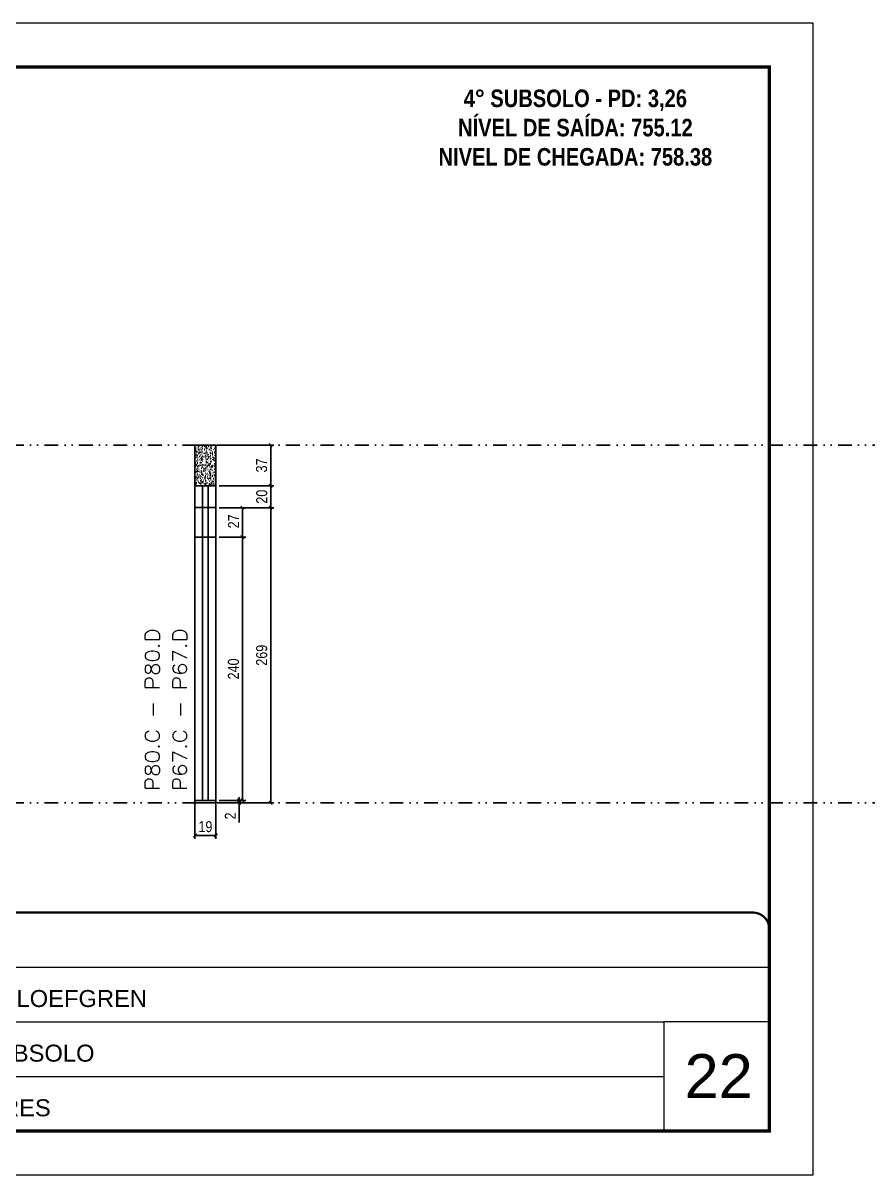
# Model space of a CAD drawing. Header units: millimetres. Extents: x 13777 to 27878, y -21631 to 6985.
# Drawn here: x 16777 to 17547, y 192 to 1242 of the extents above; entities that cross this region are included whole.
import ezdxf

# ---------------------------------------------------------------- set-up
doc = ezdxf.new("R2010")
doc.units = ezdxf.units.MM
for name, pattern in [('CONTINUO', [0]), ('DASHED', [0.75, 0.5, -0.25]), ('DIVIDE2', [0.625, 0.25, -0.125, 0, -0.125, 0, -0.125])]:
    doc.linetypes.add(name, pattern=pattern)
for name, color, linetype, lineweight in [('CARIMBO', 255, 'Continuous', 9), ('Folhas', 255, 'Continuous', 9), ('SARRAFO DE PRESSAO', 251, 'DASHED', 9), ('Texto Seção', 7, 'Continuous', 15)]:
    doc.layers.add(name, color=color, linetype=linetype, lineweight=lineweight)
for name, color, linetype in [('COTA', 241, 'Continuous'), ('NOMENCLATURA', 7, 'Continuous'), ('Nível', 160, 'Continuous'), ('Painéis', 200, 'Continuous'), ('SARR_2.2x7', 40, 'Continuous')]:
    doc.layers.add(name, color=color, linetype=linetype)
doc.styles.add('ARIAL', font='arial.ttf')
doc.styles.add('COTA TECNICA', font='techl___.ttf', dxfattribs={"height": 10})
doc.styles.add('COTA TECNICA-50', font='techl___.ttf', dxfattribs={"height": 10})
doc.styles.add('REGUA-120', font='ROMANS.shx', dxfattribs={"height": 15})
doc.styles.add('ROMANC', font='techb___.ttf', dxfattribs={"height": 2.5})
doc.styles.add('Tecnologia', font='')
doc.styles.get('Tecnologia').set_extended_font_data('Forgotten Futurist')
doc.dimstyles.new('COTA PAINEL-50', dxfattribs={"dimtxt": 10, "dimasz": 3, "dimexe": 3, "dimexo": 3, "dimgap": 3, "dimtad": 1, "dimdec": 1, "dimzin": 12, "dimdsep": 46, "dimtxsty": 'COTA TECNICA-50', "dimblk1": 'OBLIQUE', "dimblk2": 'OBLIQUE', "dimsah": 1, "dimcen": 0.9, "dimclrd": 4, "dimclre": 4, "dimclrt": 240, "dimadec": 1, "dimazin": 3, "dimtfac": 1, "dimtdec": 1, "dimtmove": 0, "dimatfit": 3, "dimfxl": 1, "dimtolj": 1, "dimtzin": 12, "dimarcsym": 0})
doc.dimstyles.new('PAINEL', dxfattribs={"dimtxt": 10, "dimasz": 3, "dimexe": 3, "dimexo": 3, "dimgap": 3, "dimtad": 1, "dimdec": 1, "dimzin": 12, "dimdsep": 46, "dimtxsty": 'COTA TECNICA', "dimblk1": 'OBLIQUE', "dimblk2": 'OBLIQUE', "dimsah": 1, "dimcen": 0.9, "dimclrd": 4, "dimclre": 4, "dimclrt": 240, "dimadec": 1, "dimazin": 3, "dimtfac": 1, "dimtdec": 1, "dimtmove": 0, "dimatfit": 3, "dimfxl": 1, "dimtolj": 1, "dimtzin": 12, "dimarcsym": 0})

# ---------------------------------------------------------------- blocks, each defined once
blk = doc.blocks.new('9999999999')
at = {"color": 30, "linetype": 'CONTINUO'}
for p, q in [((98564.6, 34230.2), (98564.6, 34429.4)), ((98564.6, 34379.6), (99584, 34379.6)), ((98564.6, 34329.8), (99488, 34329.8)), ((99584, 34329.8), (99488, 34329.8)), ((99488, 34329.8), (99488, 34230.2)), ((98564.6, 34280), (99488, 34280))]:
    blk.add_line(p, q, dxfattribs=at)
at = {"color": 30, "linetype": 'CONTINUO', "const_width": 2}
blk.add_lwpolyline([(99584, 34230.2), (99584, 34414.4, 0.414214), (99569, 34429.4), (98229, 34429.4, 0.414214), (98214, 34414.4), (98214, 34245.2, 0.414214), (98229, 34230.2), (99584, 34230.2)], format="xyb", dxfattribs=at)
at = {"layer": 'Folhas'}
blk.add_lwpolyline([(98139, 34190.2), (99624, 34190.2), (99624, 35240.2), (98139, 35240.2)], close=True, dxfattribs=at)
at = {"layer": 'Folhas', "color": 30, "const_width": 3}
blk.add_lwpolyline([(98214, 34230.2), (99584, 34230.2), (99584, 35200.2), (98214, 35200.2)], close=True, dxfattribs=at)
at = {"color": 7, "linetype": 'Continuous', "ltscale": 5, "style": 'ARIAL'}
for s, height, p in [('SKR', 15.48, (98837.7, 34393.1)), ('LEAF LOEFGREN', 15.483, (98837.7, 34343.3)), ('4° SUBSOLO', 15.48, (98837.7, 34293.5)), ('NOVA SISTEMAS CONSTRUTIVOS', 11.059, (98263.2, 34267.2)), ('PILARES', 15.48, (98837.7, 34243.7))]:
    blk.add_text(s, height=height, dxfattribs=at).set_placement(p)
at = {"layer": 'Folhas', "color": 7, "style": 'Tecnologia', "width": 1.5}
for s, p in [('CLIENTE:', (98573.7, 34397.2)), ('OBRA:', (98573.7, 34347.3)), ('PAVIMENTO:', (98573.7, 34297.5)), ('PROJETO:', (98573.7, 34247.7))]:
    blk.add_text(s, height=14, dxfattribs=at).set_placement(p)
blk = doc.blocks.new('_Oblique')
at = {"color": 0, "linetype": 'ByBlock', "lineweight": -2}
blk.add_line((-0.5, -0.5), (0.5, 0.5), dxfattribs=at)
blk = doc.blocks.new('*D608')
at = {"layer": 'COTA', "color": 4, "lineweight": -2, "transparency": 16777216}
for p, q in [((16933.5, 530.1), (16933.5, 498.2)), ((16952.5, 530.1), (16952.5, 498.2)), ((16933.5, 501.2), (16952.5, 501.2))]:
    blk.add_line(p, q, dxfattribs=at)
at = {"layer": 'Defpoints', "color": 0, "transparency": 16777216}
for p in [(16933.5, 533.1), (16952.5, 533.1), (16952.5, 501.2)]:
    blk.add_point(p, dxfattribs=at)
at = {"layer": 'COTA', "color": 4, "lineweight": -2, "transparency": 16777216, "xscale": 3, "yscale": 3, "zscale": 3, "rotation": 180}
blk.add_blockref('_Oblique', (16933.5, 501.2), dxfattribs=at)
at = {"layer": 'COTA', "color": 4, "lineweight": -2, "transparency": 16777216, "xscale": 3, "yscale": 3, "zscale": 3}
blk.add_blockref('_Oblique', (16952.5, 501.2), dxfattribs=at)
at = {"layer": 'COTA', "color": 240, "transparency": 16777216, "insert": (16943, 509.3), "char_height": 10, "attachment_point": 5, "style": 'COTA TECNICA'}
blk.add_mtext('\\A1;19', dxfattribs=at)
blk = doc.blocks.new('*D609')
at = {"layer": 'COTA', "color": 4, "lineweight": -2, "transparency": 16777216}
for p, q in [((16973.7, 533.1), (16973.7, 536.1)), ((16955.5, 533.1), (16976.7, 533.1)), ((16955.5, 531.1), (16976.7, 531.1)), ((16973.7, 533.1), (16973.7, 531.1)), ((16973.7, 531.1), (16973.7, 513))]:
    blk.add_line(p, q, dxfattribs=at)
at = {"layer": 'Defpoints', "color": 0, "transparency": 16777216}
for p in [(16952.5, 533.1), (16952.5, 531.1), (16973.7, 533.1)]:
    blk.add_point(p, dxfattribs=at)
at = {"layer": 'COTA', "color": 4, "lineweight": -2, "transparency": 16777216, "xscale": 3, "yscale": 3, "zscale": 3}
for p, rotation in [((16973.7, 533.1), 270), ((16973.7, 531.1), 90)]:
    blk.add_blockref('_Oblique', p, dxfattribs=dict(at, rotation=rotation))
at = {"layer": 'COTA', "color": 240, "transparency": 16777216, "insert": (16965.7, 519.1), "char_height": 10, "attachment_point": 5, "rotation": 90, "style": 'COTA TECNICA-50'}
blk.add_mtext('\\A1;2', dxfattribs=at)
blk = doc.blocks.new('*D611')
at = {"layer": 'COTA', "color": 4, "linetype": 'ByBlock', "lineweight": -2, "transparency": 16777216}
for p, q in [((16955.5, 857.1), (17005.5, 857.1)), ((17002.5, 857.1), (17002.5, 820.1)), ((16955.5, 820.1), (17005.5, 820.1))]:
    blk.add_line(p, q, dxfattribs=at)
at = {"layer": 'Defpoints', "color": 0, "linetype": 'ByBlock', "transparency": 16777216}
for p in [(16952.5, 857.1), (16952.5, 820.1), (17002.5, 820.1)]:
    blk.add_point(p, dxfattribs=at)
at = {"layer": 'COTA', "color": 4, "linetype": 'ByBlock', "lineweight": -2, "transparency": 16777216, "xscale": 3, "yscale": 3, "zscale": 3}
for p, rotation in [((17002.5, 857.1), 90), ((17002.5, 820.1), 270)]:
    blk.add_blockref('_Oblique', p, dxfattribs=dict(at, rotation=rotation))
at = {"layer": 'COTA', "color": 240, "linetype": 'ByBlock', "transparency": 16777216, "insert": (16994.2, 838.6), "char_height": 10, "attachment_point": 5, "rotation": 90, "style": 'COTA TECNICA'}
blk.add_mtext('\\A1;37', dxfattribs=at)
blk = doc.blocks.new('*D610')
at = {"layer": 'COTA', "color": 4, "lineweight": -2, "transparency": 16777216}
for p, q in [((16955.5, 800.1), (17005.5, 800.1)), ((17002.5, 531.1), (17002.5, 800.1)), ((16955.5, 531.1), (17005.5, 531.1))]:
    blk.add_line(p, q, dxfattribs=at)
at = {"layer": 'Defpoints', "color": 0, "transparency": 16777216}
for p in [(16952.5, 800.1), (17002.5, 800.1), (16952.5, 531.1)]:
    blk.add_point(p, dxfattribs=at)
at = {"layer": 'COTA', "color": 4, "lineweight": -2, "transparency": 16777216, "xscale": 3, "yscale": 3, "zscale": 3}
for p, rotation in [((17002.5, 800.1), 90), ((17002.5, 531.1), 270)]:
    blk.add_blockref('_Oblique', p, dxfattribs=dict(at, rotation=rotation))
at = {"layer": 'COTA', "color": 240, "transparency": 16777216, "insert": (16994.3, 665.6), "char_height": 10, "attachment_point": 5, "rotation": 90, "style": 'COTA TECNICA-50'}
blk.add_mtext('\\A1;269', dxfattribs=at)
blk = doc.blocks.new('*D612')
at = {"layer": 'COTA', "color": 4, "lineweight": -2, "transparency": 16777216}
for p, q in [((16955.5, 773.1), (16979.7, 773.1)), ((16976.7, 533.1), (16976.7, 773.1)), ((16955.5, 533.1), (16979.7, 533.1))]:
    blk.add_line(p, q, dxfattribs=at)
at = {"layer": 'Defpoints', "color": 0, "transparency": 16777216}
for p in [(16952.5, 773.1), (16976.7, 773.1), (16952.5, 533.1)]:
    blk.add_point(p, dxfattribs=at)
at = {"layer": 'COTA', "color": 4, "lineweight": -2, "transparency": 16777216, "xscale": 3, "yscale": 3, "zscale": 3}
for p, rotation in [((16976.7, 773.1), 90), ((16976.7, 533.1), 270)]:
    blk.add_blockref('_Oblique', p, dxfattribs=dict(at, rotation=rotation))
at = {"layer": 'COTA', "color": 240, "transparency": 16777216, "insert": (16968.6, 653.1), "char_height": 10, "attachment_point": 5, "rotation": 90, "style": 'COTA TECNICA'}
blk.add_mtext('\\A1;240', dxfattribs=at)
blk = doc.blocks.new('*D613')
at = {"layer": 'COTA', "color": 4, "lineweight": -2, "transparency": 16777216}
for p, q in [((16955.5, 800.1), (16979.7, 800.1)), ((16976.7, 773.1), (16976.7, 800.1)), ((16955.5, 773.1), (16979.7, 773.1))]:
    blk.add_line(p, q, dxfattribs=at)
at = {"layer": 'Defpoints', "color": 0, "transparency": 16777216}
for p in [(16952.5, 800.1), (16976.7, 800.1), (16952.5, 773.1)]:
    blk.add_point(p, dxfattribs=at)
at = {"layer": 'COTA', "color": 4, "lineweight": -2, "transparency": 16777216, "xscale": 3, "yscale": 3, "zscale": 3}
for p, rotation in [((16976.7, 800.1), 90), ((16976.7, 773.1), 270)]:
    blk.add_blockref('_Oblique', p, dxfattribs=dict(at, rotation=rotation))
at = {"layer": 'COTA', "color": 240, "transparency": 16777216, "insert": (16968.7, 787.6), "char_height": 10, "attachment_point": 5, "rotation": 90, "style": 'COTA TECNICA'}
blk.add_mtext('\\A1;27', dxfattribs=at)
blk = doc.blocks.new('*D614')
at = {"layer": 'COTA', "color": 4, "lineweight": -2, "transparency": 16777216}
for p, q in [((16955.5, 820.1), (17005.5, 820.1)), ((17002.5, 800.1), (17002.5, 820.1)), ((16955.5, 800.1), (17005.5, 800.1))]:
    blk.add_line(p, q, dxfattribs=at)
at = {"layer": 'Defpoints', "color": 0, "transparency": 16777216}
for p in [(16952.5, 820.1), (17002.5, 820.1), (16952.5, 800.1)]:
    blk.add_point(p, dxfattribs=at)
at = {"layer": 'COTA', "color": 4, "lineweight": -2, "transparency": 16777216, "xscale": 3, "yscale": 3, "zscale": 3}
for p, rotation in [((17002.5, 820.1), 90), ((17002.5, 800.1), 270)]:
    blk.add_blockref('_Oblique', p, dxfattribs=dict(at, rotation=rotation))
at = {"layer": 'COTA', "color": 240, "transparency": 16777216, "insert": (16994.4, 810.1), "char_height": 10, "attachment_point": 5, "rotation": 90, "style": 'COTA TECNICA'}
blk.add_mtext('\\A1;20', dxfattribs=at)

msp = doc.modelspace()

# ---------------------------------------------------------------- hatches: boundary and pattern name
at = {"layer": 'COTA'}
h = msp.add_hatch(dxfattribs=at)
h.set_pattern_fill('AR-CONC', color=256, scale=0.03)
h.set_pattern_definition([(50, (1250.5993, -3455.7253), (5.4655401, -0.4781726), [0.5715, -6.2865]), (355, (1250.599, -3455.7253), (-1.0573026, 5.7317054), [0.4572, -5.0292175]), (100.451445, (1251.055, -3455.765), (4.4082374, 5.2535326), [0.4857003, -5.3427073]), (46.1842, (1250.599, -3454.201), (8.1323712, -1.2612698), [0.85725, -9.42975]), (96.63556, (1251.277, -3454.3064), (7.122124, 7.4227837), [0.7285507, -8.0140682]), (351.18415, (1250.599, -3454.201), (7.122124, 7.4227837), [0.685799, -7.543792]), (21, (1251.3613, -3454.5823), (4.5484317, -3.067956), [0.5715, -6.2865]), (326, (1251.361, -3454.5823), (1.8540609, 5.525639), [0.4572, -5.0292]), (71.451445, (1251.7403, -3454.838), (6.4024926, 2.457683), [0.4857003, -5.3426981]), (37.5, (1250.5993, -3455.7253), (0.0926581, 2.53665117), [0, -4.96824, 0, -5.1054, 0, -5.04825]), (7.5, (1250.5993, -3455.7253), (2.00458988, 3.00541724), [0, -2.91084, 0, -4.85394, 0, -1.92405]), (327.5, (1248.9, -3455.7253), (4.06771786, -0.17186232), [0, -1.905, 0, -5.9436, 0, -7.8867]), (317.5, (1248.138, -3455.7253), (4.44387544, 0.7627947), [0, -2.4765, 0, -3.94716, 0, -5.6007])])
h.paths.add_polyline_path([(16952.46, 857.13), (16933.46, 857.13), (16933.46, 820.11), (16952.46, 820.11)])

# ---------------------------------------------------------------- linework, layer by layer
at = {"layer": 'COTA', "linetype": 'ByBlock'}
msp.add_lwpolyline([(16933.46, 820.11), (16952.46, 820.11), (16952.46, 857.13), (16933.46, 857.13)], close=True, dxfattribs=at)
at = {"layer": 'Nível', "color": 4, "linetype": 'DIVIDE2', "ltscale": 50}
for p, q in [((13777.11, 857.13), (21531.15, 857.13)), ((13777.11, 531.13), (21531.15, 531.13))]:
    msp.add_line(p, q, dxfattribs=at)
at = {"layer": 'Painéis'}
for p, q in [((16933.46, 820.11), (16933.46, 533.13)), ((16933.46, 820.11), (16952.46, 820.11)), ((16952.46, 820.11), (16933.46, 820.11)), ((16952.46, 820.11), (16952.46, 533.13)), ((16933.46, 800.13), (16952.46, 800.13)), ((16933.46, 773.13), (16952.46, 773.13)), ((16933.46, 533.13), (16952.46, 533.13)), ((16933.46, 533.13), (16952.46, 533.13)), ((16933.46, 531.13), (16933.46, 533.13)), ((16952.46, 531.13), (16933.46, 531.13)), ((16952.46, 533.13), (16952.46, 531.13))]:
    msp.add_line(p, q, dxfattribs=at)
at = {"layer": 'SARR_2.2x7'}
for p, q in [((16940.46, 820.11), (16940.46, 800.13)), ((16945.46, 820.11), (16945.46, 800.13)), ((16940.46, 800.13), (16940.46, 533.13)), ((16945.46, 800.13), (16945.46, 533.13))]:
    msp.add_line(p, q, dxfattribs=at)

# ---------------------------------------------------------------- block references
at = {"layer": 'SARRAFO DE PRESSAO', "color": 6, "linetype": 'ByBlock'}
msp.add_blockref('9999999999', (-82127.01, -33998.35), dxfattribs=at)

# ---------------------------------------------------------------- texts
at = {"layer": 'CARIMBO', "style": 'ARIAL'}
msp.add_text('22', height=40, dxfattribs=at).set_placement((17379.83, 262))
at = {"layer": 'NOMENCLATURA', "color": 2, "insert": (17280.25, 1207.91), "char_height": 16, "attachment_point": 2, "style": 'ROMANC'}
msp.add_mtext_dynamic_manual_height_columns('\\P4° SUBSOLO - PD: 3,26\\PNÍVEL DE SAÍDA: 755.12\\PNIVEL DE CHEGADA: 758.38', width=300.2766, gutter_width=1, heights=[0], dxfattribs=at)
at = {"layer": 'Texto Seção', "style": 'REGUA-120', "width": 1.1}
for s, p in [('P80.C - P80.D', (16901.21, 541.9)), ('P67.C - P67.D', (16926.21, 541.9))]:
    msp.add_text(s, height=13, rotation=90, dxfattribs=at).set_placement(p)

# ---------------------------------------------------------------- dimensions: what is measured, and where the dimension line sits
at = {"layer": 'COTA', "linetype": 'ByBlock'}
dim = msp.add_linear_dim(base=(17002.45, 820.11), p1=(16952.46, 857.13), p2=(16952.46, 820.11), angle=90, dimstyle='PAINEL', dxfattribs=at)
dim.commit()
dim.dimension.update_dxf_attribs({"geometry": '*D611', "text_midpoint": (16994.23, 838.62)})
at = {"layer": 'COTA'}
for base, p1, p2, dimstyle, picture, middle in [((17002.45, 820.11), (16952.46, 800.13), (16952.46, 820.11), 'PAINEL', '*D614', (17002.45, 810.12)), ((16976.73, 800.13), (16952.46, 773.13), (16952.46, 800.13), 'PAINEL', '*D613', (16976.73, 787.63)), ((16973.66, 533.13), (16952.46, 531.13), (16952.46, 533.13), 'COTA PAINEL-50', '*D609', (16973.66, 519.08))]:
    dim = msp.add_linear_dim(base=base, p1=p1, p2=p2, angle=90, dimstyle=dimstyle, dxfattribs=at)
    dim.commit()
    dim.dimension.update_dxf_attribs({"geometry": picture, "text_midpoint": middle, "dimtype": 160})
for base, p1, p2, dimstyle, picture, middle in [((17002.45, 800.13), (16952.46, 531.13), (16952.46, 800.13), 'COTA PAINEL-50', '*D610', (16994.32, 665.63)), ((16976.73, 773.13), (16952.46, 533.13), (16952.46, 773.13), 'PAINEL', '*D612', (16968.63, 653.13))]:
    dim = msp.add_linear_dim(base=base, p1=p1, p2=p2, angle=90, dimstyle=dimstyle, dxfattribs=at)
    dim.commit()
    dim.dimension.update_dxf_attribs({"geometry": picture, "text_midpoint": middle})
dim = msp.add_linear_dim(base=(16952.46, 501.24), p1=(16933.46, 533.13), p2=(16952.46, 533.13), dimstyle='PAINEL', override={"dimarcsym": 2}, dxfattribs=at)
dim.commit()
dim.dimension.update_dxf_attribs({"geometry": '*D608', "text_midpoint": (16942.96, 509.33)})

doc.saveas('drawing.dxf')
